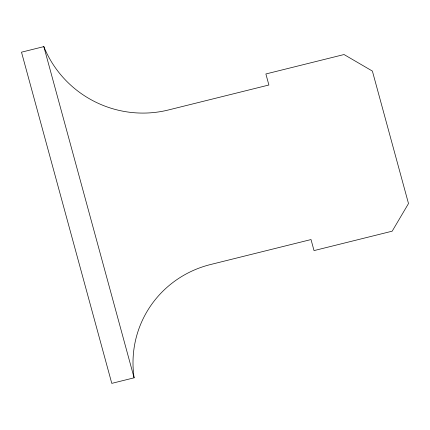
<?xml version="1.0" encoding="UTF-8"?>
<svg xmlns="http://www.w3.org/2000/svg" width="430" height="430" viewBox="0 0 430 430"><rect width="100%" height="100%" fill="white"/><g stroke="black" fill="none" stroke-linecap="round" stroke-linejoin="round"><path stroke-width="0.64" d="M43.833 46.628L21.5 52.18L111.784 383.372L134.112 377.819A105.183 102.77 23.6 0 1 210.528 264.531L311.019 239.558L314.029 250.599L392.187 231.179L408.5 203.551L372.385 71.074L344.038 54.54L265.88 73.965L268.89 85.006L168.399 109.978A105.183 102.77 23.6 0 1 43.833 46.628L134.112 377.819"/></g></svg>
